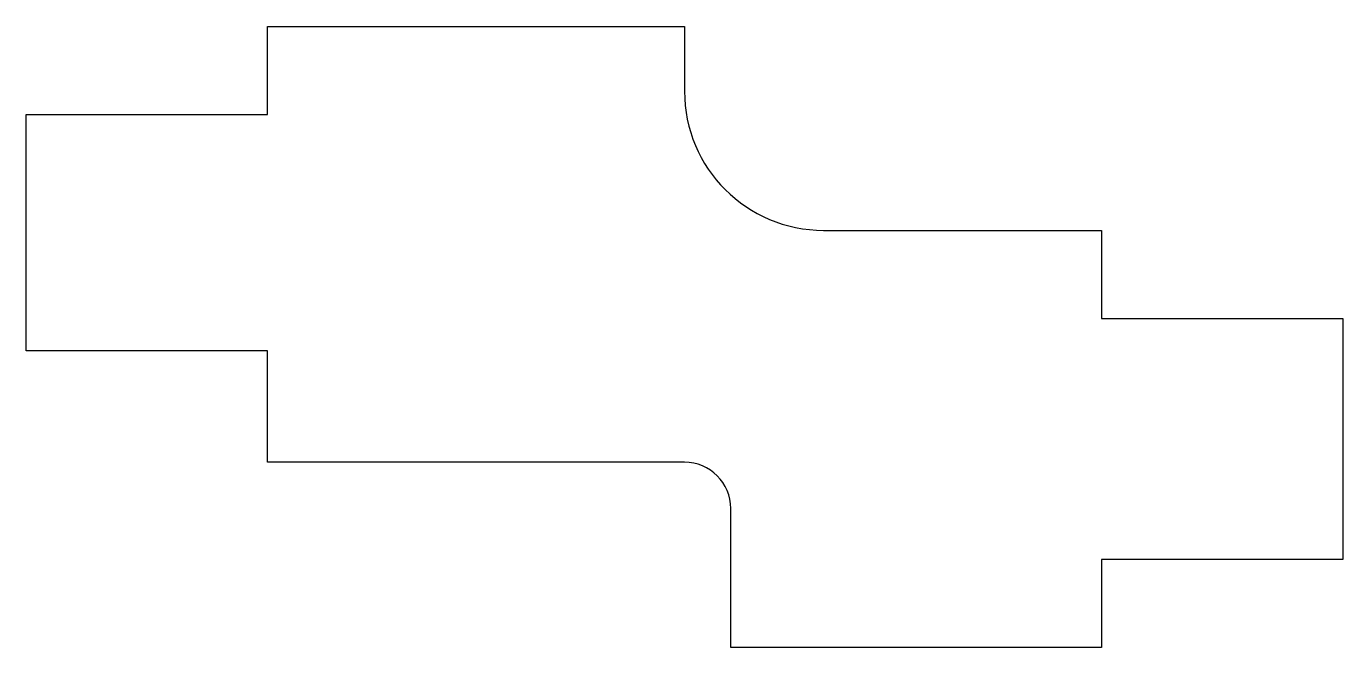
# Model space of a CAD drawing. Header units: millimetres. Extents: x 0 to 14.2, y -6.7 to 0.
import ezdxf

# ---------------------------------------------------------------- set-up
doc = ezdxf.new("R2010")
doc.units = ezdxf.units.MM

msp = doc.modelspace()

# ---------------------------------------------------------------- linework, layer by layer
at = {"linetype": 'CONTINUOUS'}
for p, q in [((2.6, -0.95), (2.6, 0)), ((2.6, 0), (7.1, 0)), ((7.1, 0), (7.1, -0.7)), ((0, -3.5), (0, -0.95)), ((0, -0.95), (2.6, -0.95)), ((8.6, -2.2), (11.6, -2.2)), ((11.6, -2.2), (11.6, -3.15)), ((11.6, -3.15), (14.2, -3.15)), ((14.2, -3.15), (14.2, -5.75)), ((2.6, -3.5), (0, -3.5)), ((2.6, -4.7), (2.6, -3.5)), ((7.1, -4.7), (2.6, -4.7)), ((7.6, -6.7), (7.6, -5.2)), ((14.2, -5.75), (11.6, -5.75)), ((11.6, -5.75), (11.6, -6.7)), ((11.6, -6.7), (7.6, -6.7))]:
    msp.add_line(p, q, dxfattribs=at)
for centre, radius, start, end in [((8.6, -0.7), 1.5, 180, 270), ((7.1, -5.2), 0.5, 0, 90)]:
    msp.add_arc(centre, radius, start, end, dxfattribs=at)

doc.saveas('drawing.dxf')
